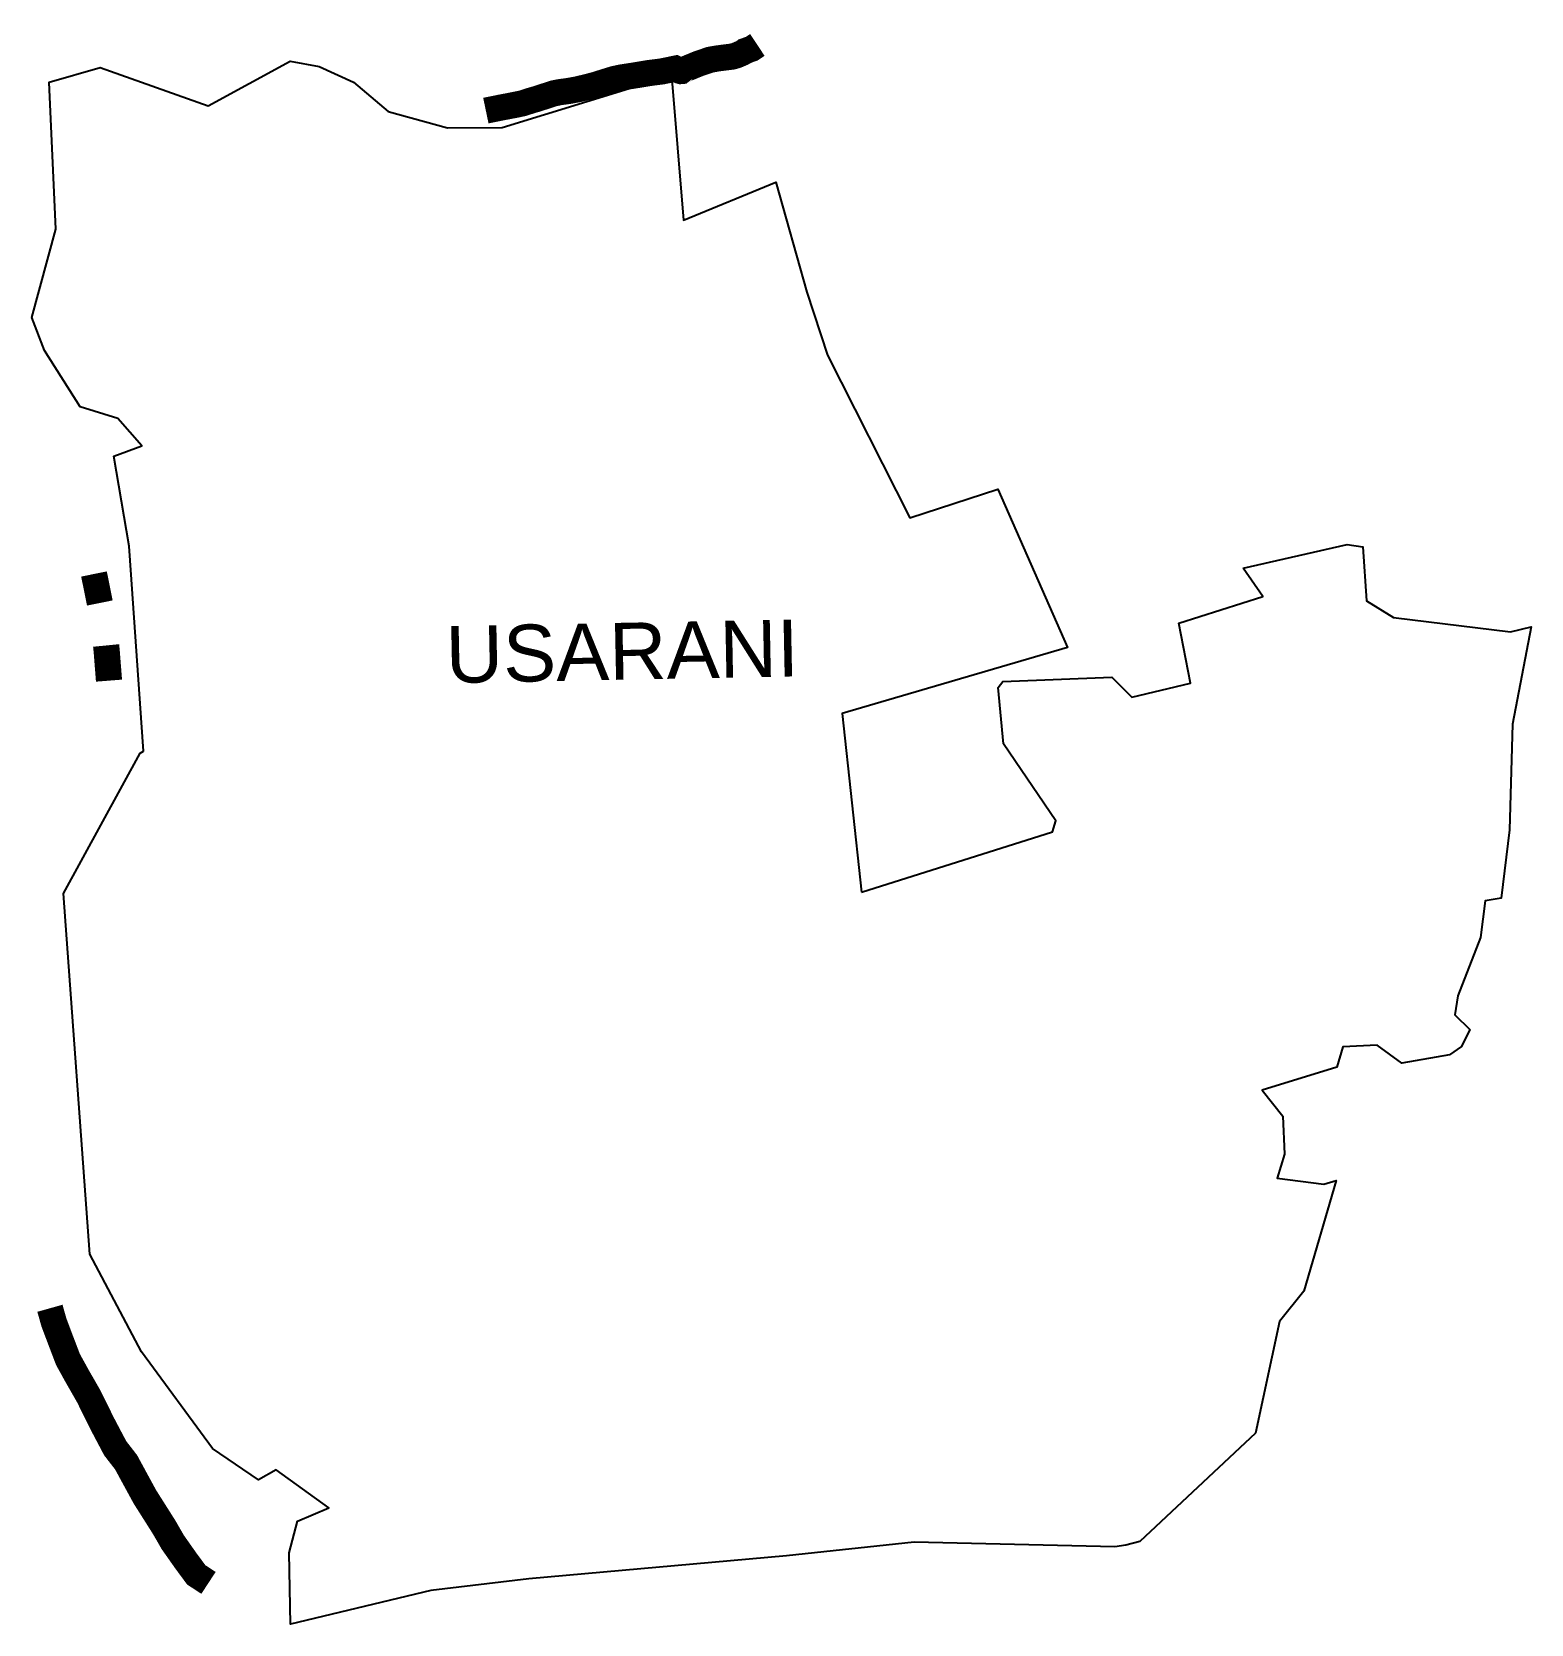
# Model space of a CAD drawing. Header units: metres. Extents: x 260418 to 263283, y 2165000 to 2168043.
import ezdxf

# ---------------------------------------------------------------- set-up
doc = ezdxf.new("R2010")
doc.units = ezdxf.units.M
for name, color, linetype in [('ARTIFICIALLY PROTECTED', 1, 'Continuous'), ('village', 3, 'Continuous'), ('VILLAGE NAME', 250, 'Continuous')]:
    doc.layers.add(name, color=color, linetype=linetype)
doc.styles.get("Standard").update_dxf_attribs({"font": 'simplex.shx'})

msp = doc.modelspace()

# ---------------------------------------------------------------- linework, layer by layer
at = {"color": 3, "flags": 128}
msp.add_lwpolyline([(262732.6, 2167018.5), (262931.7, 2167063.5)], dxfattribs=at)
at = {"layer": 'ARTIFICIALLY PROTECTED', "const_width": 50, "flags": 128}
for points in [[(261804.2, 2168018.3), (261792.9, 2168010.8), (261780.6, 2168006.6), (261778.4, 2168004.8), (261774.8, 2168002.8), (261768, 2167999.9), (261763.2, 2167997.9), (261755.3, 2167995.9), (261741, 2167994.1), (261727.9, 2167992.4), (261714, 2167990), (261691.7, 2167982.4), (261666.2, 2167971.9), (261660.1, 2167970), (261659.7, 2167969.1), (261658.8, 2167968.4), (261657.6, 2167968.3), (261656.2, 2167968.7), (261647.9, 2167973), (261621.6, 2167967.6), (261597.8, 2167964.6), (261568.1, 2167959.7), (261544.8, 2167956.1), (261530.9, 2167953.2), (261519.4, 2167949.7), (261495.9, 2167942.3), (261481.4, 2167938.4), (261461.1, 2167933.5), (261444.4, 2167930.4), (261426.2, 2167927.9), (261414.3, 2167925.5), (261404.7, 2167922.3), (261382.7, 2167915.1), (261372.4, 2167912.2), (261355.3, 2167906.6), (261335.5, 2167902.6), (261314.2, 2167898.6), (261290.1, 2167893.7), (261285.3, 2167892.7)], [(260536.3, 2167007.2), (260547.5, 2166951.8)], [(260559.5, 2166870.6), (260560.6, 2166859.5), (260565, 2166803.4)], [(260452.1, 2165604), (260459.6, 2165577.3), (260471, 2165547), (260486.6, 2165506.1), (260504.1, 2165474.4), (260526.1, 2165436), (260552.4, 2165382.9), (260576.8, 2165336.6), (260597.7, 2165309.6), (260614.7, 2165278.3), (260633.5, 2165243.8), (260670.6, 2165185.2), (260686.9, 2165156.9), (260712.2, 2165121), (260731.8, 2165094.5), (260755.2, 2165079.2)]]:
    msp.add_lwpolyline(points, dxfattribs=at)
at = {"layer": 'village', "color": 3}
for points in [[(262931.7, 2167063.5, 0), (262961.2, 2167058.9, 0), (262968.6, 2166955.8, 0), (263019.8, 2166924.1, 0), (263243.9, 2166896.5, 0), (263283.2, 2166906.1, 0), (263247.7, 2166720, 0), (263241.8, 2166518.5, 0), (263226.2, 2166387.8, 0), (263195.6, 2166382.6, 0), (263186.7, 2166312.4, 0), (263143, 2166201.3, 0), (263137.4, 2166164.8, 0), (263166.1, 2166137, 0), (263149.8, 2166104, 0), (263127.1, 2166088.5, 0), (263035.8, 2166072.1, 0), (262988.9, 2166107.1, 0), (262923.2, 2166103.3, 0), (262911.5, 2166064.8, 0), (262769.1, 2166020.7, 0), (262808.5, 2165971.3, 0), (262811.7, 2165898.6, 0), (262797.8, 2165852.8, 0), (262886.8, 2165840.9, 0), (262910.4, 2165847.9, 0), (262848.5, 2165636.7, 0), (262802.5, 2165578.8, 0), (262756.6, 2165365.2, 0), (262535.1, 2165158.2, 0), (262508.8, 2165151.3, 0), (262487.4, 2165148.3, 0), (262103.8, 2165157.2, 0), (261860.1, 2165131.1, 0), (261367.7, 2165086.8, 0), (261180.1, 2165064.9, 0), (260911.8, 2165000.3, 0), (260909.2, 2165136.5, 0), (260925, 2165196.9, 0), (260985.1, 2165222.4, 0), (260884.8, 2165295.4, 0), (260850.5, 2165276, 0), (260762.6, 2165336.1, 0), (260626.9, 2165520.9, 0), (260528.3, 2165707.4, 0), (260478, 2166396.9, 0), (260624.7, 2166664.6, 0), (260630.9, 2166668.8, 0), (260603.3, 2167060.1, 0), (260574.3, 2167232.1, 0), (260627.6, 2167252.4, 0), (260581.6, 2167304.1, 0), (260509.9, 2167326.6, 0), (260441.9, 2167434.4, 0), (260417.5, 2167497.6, 0), (260463.6, 2167666, 0), (260450.4, 2167946.8, 0), (260548.2, 2167975, 0), (260754.3, 2167901.6, 0), (260911, 2167987.5, 0), (260966.7, 2167977.3, 0), (261032.3, 2167947, 0), (261098.5, 2167891.1, 0), (261212.3, 2167860, 0), (261316.6, 2167860.7, 0), (261640.4, 2167960.1, 0), (261663.2, 2167683.1, 0), (261839.8, 2167756.3, 0), (261898.7, 2167545.8, 0), (261938.2, 2167425.5, 0), (262095.7, 2167114.6, 0), (262264.1, 2167169.3, 0), (262396.7, 2166867, 0), (261966.6, 2166740.9, 0), (262003.5, 2166398.9, 0)], [(262003.5, 2166398.9, 0), (262368.2, 2166514.2, 0), (262374.4, 2166535.5, 0), (262274.6, 2166682.6, 0), (262264.4, 2166790.6, 0), (262273.6, 2166801.9, 0), (262481.8, 2166810, 0), (262520, 2166772, 0), (262631.9, 2166798.8, 0), (262609.7, 2166913.3, 0), (262770.1, 2166963.9, 0), (262732.6, 2167018.5, 0)]]:
    msp.add_polyline3d(points, dxfattribs=at)

# ---------------------------------------------------------------- texts
at = {"layer": 'VILLAGE NAME', "insert": (261207.4, 2166907.4), "char_height": 108.748, "attachment_point": 1, "rotation": 1.1028}
msp.add_mtext_dynamic_manual_height_columns('{\\fArial|b0|i0|c0|p34;USARANI}', width=726.929, gutter_width=543.7, heights=[0], dxfattribs=at)

doc.saveas('drawing.dxf')
